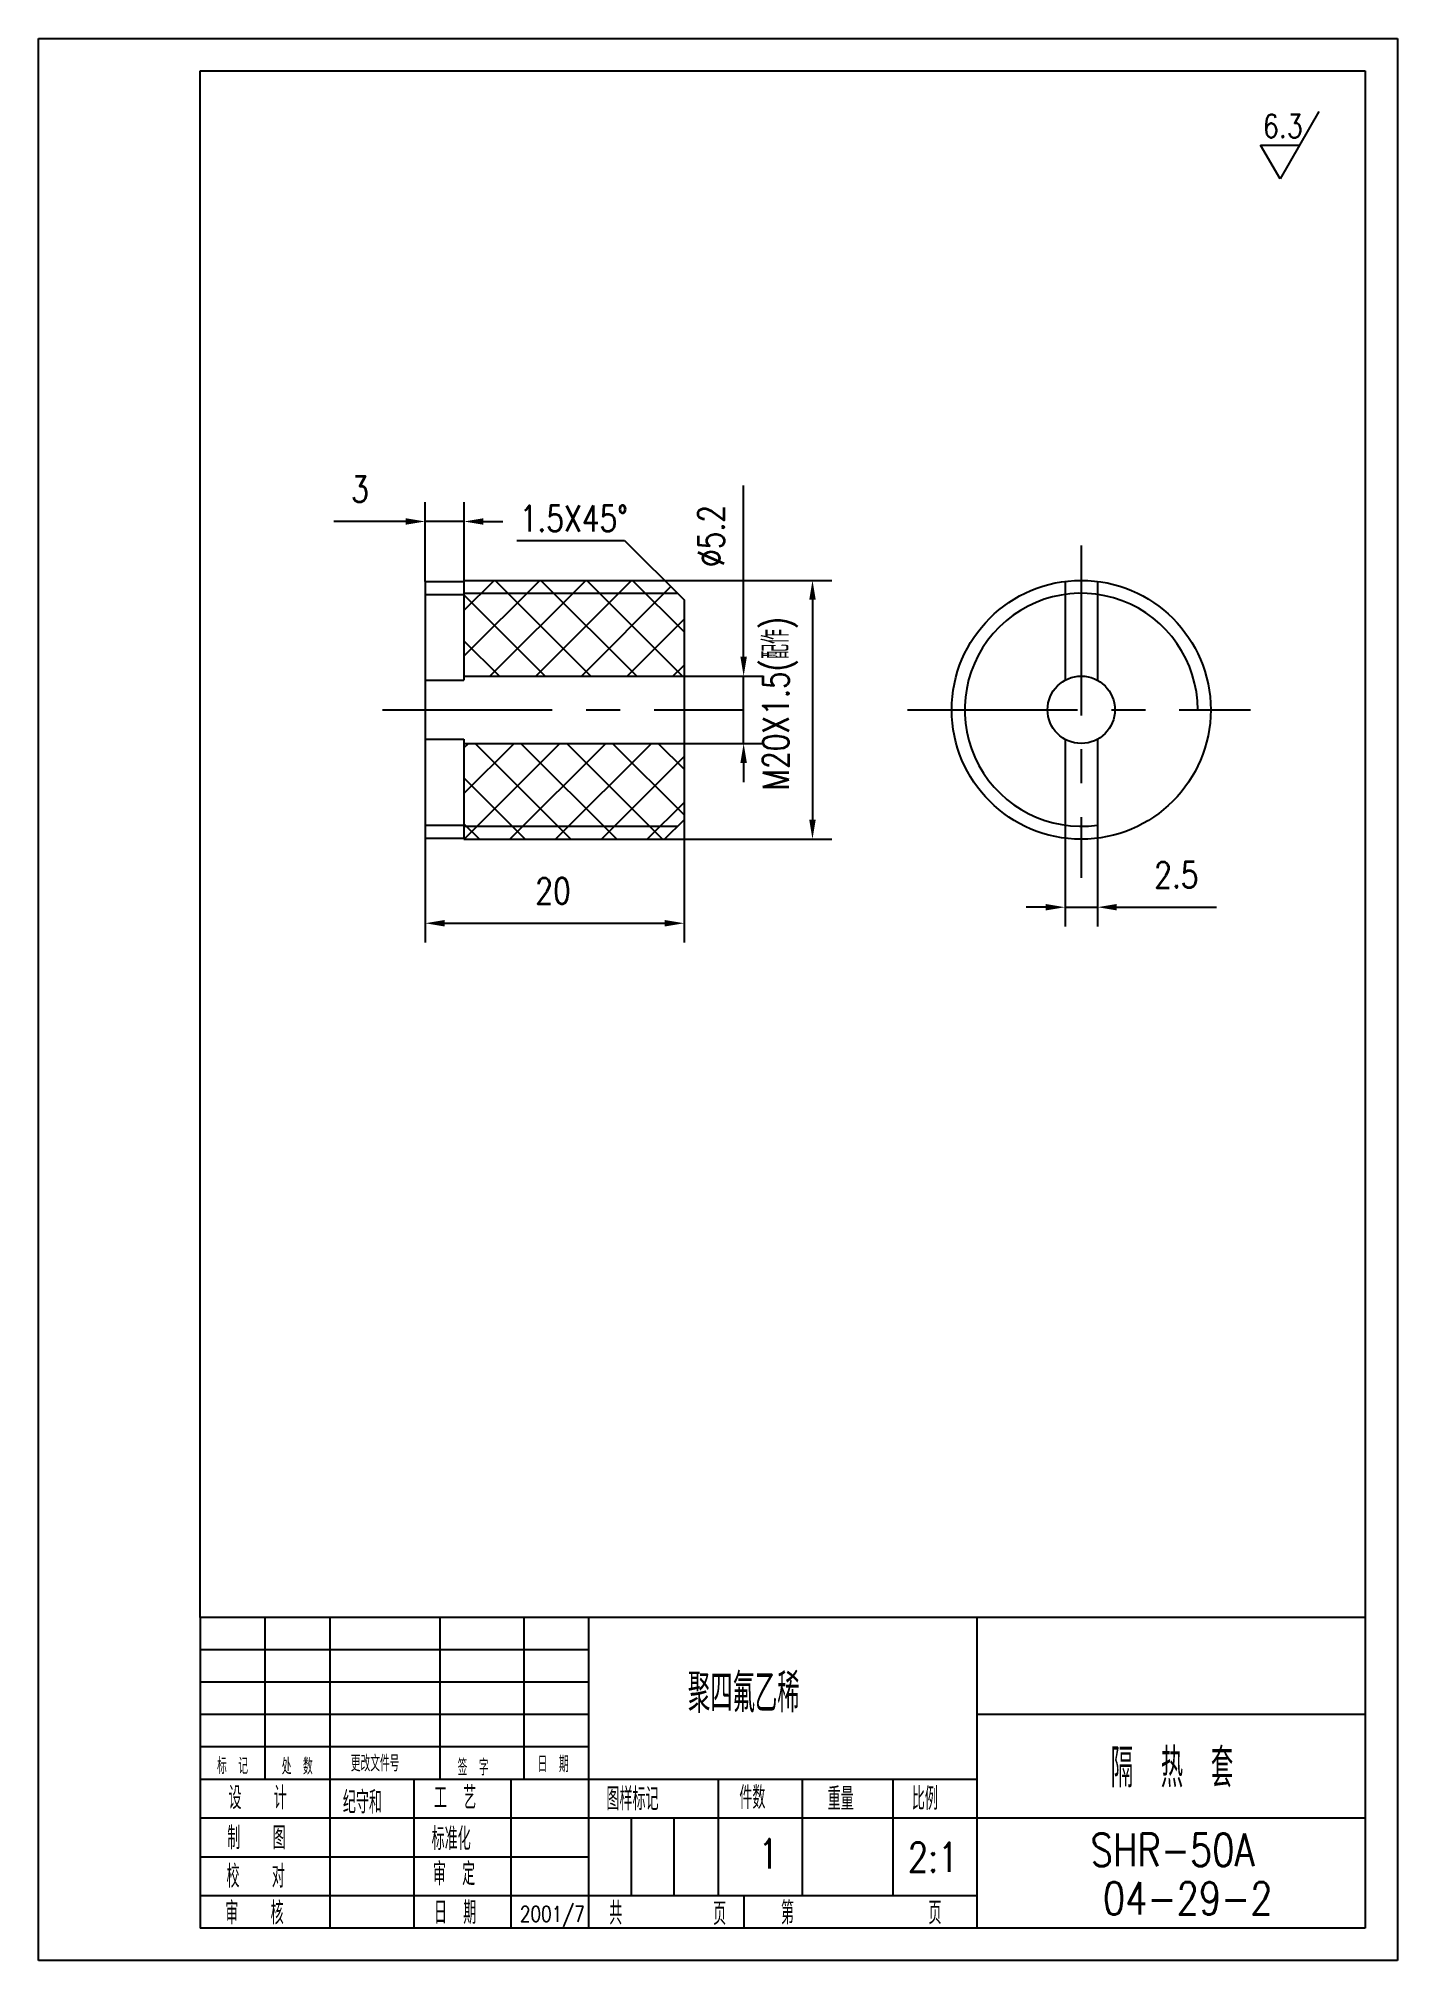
# Model space of a CAD drawing. Extents: x 396 to 501, y 212 to 360.
import ezdxf

# ---------------------------------------------------------------- set-up
doc = ezdxf.new("R2010")
doc.units = 0
doc.header["$LTSCALE"] = 10.5
doc.header["$MEASUREMENT"] = 0
doc.linetypes.add('CENTER', pattern=[2, 1.25, -0.25, 0.25, -0.25])
doc.layers.get('0').update_dxf_attribs({"color": 2, "linetype": 'CONTINUOUS'})
doc.layers.get('DEFPOINTS').update_dxf_attribs({"linetype": 'CONTINUOUS'})
doc.layers.add('PART', color=3, linetype='CONTINUOUS')
doc.layers.add('SMPEN_THICK', color=7, linetype='CONTINUOUS')
doc.styles.add('HZDX', font='TXT.shx', dxfattribs={"width": 0.8, "height": 2, "bigfont": 'gbcbig.shx'})
doc.styles.get("Standard").update_dxf_attribs({"font": 'txt', "height": 3.75, "bigfont": 'hzfs'})
doc.dimstyles.get("Standard").update_dxf_attribs({"dimtxt": 0.18, "dimasz": 0.18, "dimexe": 0.18, "dimexo": 0.0625, "dimgap": 0.09, "dimtad": 0, "dimtih": 1, "dimtoh": 1, "dimdec": 4, "dimzin": 0, "dimdsep": 46, "dimtxsty": 'Standard', "dimcen": 0.09, "dimadec": 0, "dimazin": 0, "dimtfac": 1, "dimtdec": 4, "dimtofl": 0, "dimtmove": 0, "dimatfit": 3, "dimfxl": 1, "dimtolj": 1, "dimtzin": 0, "dimarcsym": 0})

# ---------------------------------------------------------------- blocks, each defined once
blk = doc.blocks.new('*D5')
at = {"color": 2, "linetype": 'ByBlock', "transparency": 16777216}
for p, q in [((450.57, 312.26), (450.57, 325.49)), ((445.97, 310.76), (452.07, 310.76)), ((450.57, 305.56), (450.57, 310.76)), ((445.97, 305.56), (452.07, 305.56)), ((450.57, 304.06), (450.57, 302.56))]:
    blk.add_line(p, q, dxfattribs=at)
for points in [[(450.32, 312.26), (450.82, 312.26), (450.57, 310.76)], [(450.32, 304.06), (450.82, 304.06), (450.57, 305.56)]]:
    blk.add_solid(points, dxfattribs=at)
at = {"layer": 'DEFPOINTS', "color": 0, "linetype": 'ByBlock', "transparency": 16777216}
for p in [(445.97, 310.76), (445.97, 305.56), (450.57, 305.56)]:
    blk.add_point(p, dxfattribs=at)
at = {"color": 2, "linetype": 'ByBlock', "transparency": 16777216, "insert": (448.07, 321.59), "char_height": 2, "attachment_point": 5, "rotation": 90, "style": 'HZDX'}
blk.add_mtext('\\A1;∅5.2', dxfattribs=at)
blk = doc.blocks.new('*D6')
at = {"color": 2, "linetype": 'ByBlock', "transparency": 16777216}
for p, q in [((425.97, 318.08), (425.97, 324.21)), ((428.97, 318.08), (428.97, 324.21)), ((424.47, 322.71), (418.9, 322.71)), ((428.97, 322.71), (425.97, 322.71)), ((430.47, 322.71), (431.97, 322.71))]:
    blk.add_line(p, q, dxfattribs=at)
for points in [[(424.47, 322.96), (424.47, 322.46), (425.97, 322.71)], [(430.47, 322.96), (430.47, 322.46), (428.97, 322.71)]]:
    blk.add_solid(points, dxfattribs=at)
at = {"layer": 'DEFPOINTS', "color": 0, "linetype": 'ByBlock', "transparency": 16777216}
for p in [(428.97, 322.71), (425.97, 318.08), (428.97, 318.08)]:
    blk.add_point(p, dxfattribs=at)
at = {"color": 2, "linetype": 'ByBlock', "transparency": 16777216, "insert": (420.93, 325.21), "char_height": 2, "attachment_point": 5, "style": 'HZDX'}
blk.add_mtext('\\A1;3', dxfattribs=at)
blk = doc.blocks.new('*D7')
at = {"color": 2, "linetype": 'ByBlock', "transparency": 16777216}
for p, q in [((475.4, 298.24), (475.4, 291.41)), ((477.9, 298.24), (477.9, 291.41)), ((473.9, 292.91), (472.4, 292.91)), ((475.4, 292.91), (477.9, 292.91)), ((479.4, 292.91), (487.1, 292.91))]:
    blk.add_line(p, q, dxfattribs=at)
for points in [[(473.9, 293.16), (473.9, 292.66), (475.4, 292.91)], [(479.4, 293.16), (479.4, 292.66), (477.9, 292.91)]]:
    blk.add_solid(points, dxfattribs=at)
at = {"layer": 'DEFPOINTS', "color": 0, "linetype": 'ByBlock', "transparency": 16777216}
for p in [(475.4, 298.24), (477.9, 298.24), (477.9, 292.91)]:
    blk.add_point(p, dxfattribs=at)
at = {"color": 2, "linetype": 'ByBlock', "transparency": 16777216, "insert": (484, 295.41), "char_height": 2, "attachment_point": 5, "style": 'HZDX'}
blk.add_mtext('\\A1;2.5', dxfattribs=at)
blk = doc.blocks.new('*D8')
at = {"color": 2, "linetype": 'ByBlock', "transparency": 16777216}
for p, q in [((444.47, 318.16), (457.39, 318.16)), ((455.89, 316.66), (455.89, 299.66)), ((444.47, 298.16), (457.39, 298.16))]:
    blk.add_line(p, q, dxfattribs=at)
for points in [[(455.64, 316.66), (456.14, 316.66), (455.89, 318.16)], [(455.64, 299.66), (456.14, 299.66), (455.89, 298.16)]]:
    blk.add_solid(points, dxfattribs=at)
at = {"layer": 'DEFPOINTS', "color": 0, "linetype": 'ByBlock', "transparency": 16777216}
for p in [(444.47, 318.16), (444.47, 298.16), (455.89, 298.16)]:
    blk.add_point(p, dxfattribs=at)
at = {"color": 2, "linetype": 'ByBlock', "transparency": 16777216, "insert": (453.39, 308.65), "char_height": 2, "attachment_point": 5, "rotation": 90, "style": 'HZDX'}
blk.add_mtext('\\A1;M20X1.5(配作)', dxfattribs=at)
blk = doc.blocks.new('*D9')
at = {"color": 2, "linetype": 'ByBlock', "transparency": 16777216}
for p, q in [((445.97, 299.66), (445.97, 290.17)), ((425.97, 298.24), (425.97, 290.17)), ((427.47, 291.67), (444.47, 291.67))]:
    blk.add_line(p, q, dxfattribs=at)
for points in [[(427.47, 291.92), (427.47, 291.42), (425.97, 291.67)], [(444.47, 291.92), (444.47, 291.42), (445.97, 291.67)]]:
    blk.add_solid(points, dxfattribs=at)
at = {"layer": 'DEFPOINTS', "color": 0, "linetype": 'ByBlock', "transparency": 16777216}
for p in [(445.97, 299.66), (425.97, 298.24), (445.97, 291.67)]:
    blk.add_point(p, dxfattribs=at)
at = {"color": 2, "linetype": 'ByBlock', "transparency": 16777216, "insert": (435.85, 294.17), "char_height": 2, "attachment_point": 5, "style": 'HZDX'}
blk.add_mtext('\\A1;20', dxfattribs=at)

msp = doc.modelspace()

# ---------------------------------------------------------------- hatches: boundary and pattern name
at = {"layer": 'SMPEN_THICK'}
h = msp.add_hatch(dxfattribs=at)
h.set_pattern_fill('ANSI37', color=256, scale=20, style=0)
h.paths.add_polyline_path([(445.96618, 310.7622), (445.96618, 316.6622), (445.46618, 317.1622), (428.96618, 317.1622), (428.96618, 310.7622)])
h.paths.add_polyline_path([(445.46618, 317.1622), (444.46618, 318.1622), (428.96618, 318.1622), (428.96618, 317.1622)])
h.paths.add_polyline_path([(445.46618, 299.1622), (445.96618, 299.6622), (445.96618, 305.5622), (428.96618, 305.5622), (428.96618, 299.1622)])
h.paths.add_polyline_path([(444.46618, 298.1622), (445.46618, 299.1622), (428.96618, 299.1622), (428.96618, 298.1622)])

# ---------------------------------------------------------------- linework, layer by layer
at = {"layer": 'PART', "linetype": 'Continuous'}
for p, q in [((396.09076, 360.02897), (501.09076, 360.02897)), ((501.09076, 360.02897), (501.09076, 211.52897)), ((413.59076, 238.02897), (413.59076, 225.52897)), ((418.59076, 238.02897), (418.59076, 214.02897)), ((427.09076, 238.02897), (427.09076, 225.52897)), ((433.59076, 238.02897), (433.59076, 225.52897)), ((438.59076, 238.02897), (438.59076, 214.02897)), ((468.59076, 238.02897), (468.59076, 214.02897)), ((498.59076, 230.52897), (468.59076, 230.52897)), ((425.09076, 225.52897), (425.09076, 214.02897)), ((432.59076, 225.52897), (432.59076, 214.02897)), ((448.59076, 225.52897), (448.59076, 216.52897)), ((455.09076, 225.52897), (455.09076, 216.52897)), ((462.09076, 225.52897), (462.09076, 216.52897)), ((441.89076, 222.52897), (441.89076, 216.52897)), ((445.19076, 222.52897), (445.19076, 216.52897)), ((498.59076, 222.52897), (468.59076, 222.52897)), ((450.59076, 216.52897), (450.59076, 214.02897)), ((501.09076, 211.52897), (396.09076, 211.52897))]:
    msp.add_line(p, q, dxfattribs=at)
at = {"layer": 'PART', "color": 5, "linetype": 'Continuous'}
for p, q in [((408.59076, 357.52897), (498.59076, 357.52897)), ((408.59076, 250.02897), (408.59076, 357.52897)), ((498.59076, 357.52897), (498.59076, 214.02897)), ((408.59076, 238.02897), (408.59076, 214.02897)), ((498.59076, 238.02897), (408.59076, 238.02897)), ((498.59076, 214.02897), (408.59076, 214.02897))]:
    msp.add_line(p, q, dxfattribs=at)
at = {"layer": 'SMPEN_THICK', "color": 3}
msp.add_line((396.09076, 211.52897), (396.09076, 360.02897), dxfattribs=at)
at = {"layer": 'SMPEN_THICK', "color": 2}
for p, q in [((495.00887, 354.37995), (492.00887, 349.1838)), ((492.00887, 349.1838), (490.50887, 351.78187)), ((490.50887, 351.78187), (493.50887, 351.78187))]:
    msp.add_line(p, q, dxfattribs=at)
at = {"layer": 'SMPEN_THICK'}
for p, q in [((433.03916, 321.24947), (441.37892, 321.24947)), ((425.96618, 317.07497), (428.96618, 317.07497)), ((428.96618, 317.1622), (445.46618, 317.1622)), ((425.96618, 299.24943), (428.96618, 299.24943)), ((428.96618, 299.1622), (445.46618, 299.1622)), ((438.59076, 235.52897), (408.59076, 235.52897)), ((438.59076, 233.02897), (408.59076, 233.02897)), ((438.59076, 230.52897), (408.59076, 230.52897)), ((438.59076, 228.02897), (408.59076, 228.02897)), ((468.59076, 225.52897), (408.59076, 225.52897)), ((468.59076, 222.52897), (408.59076, 222.52897)), ((438.59076, 219.52897), (408.59076, 219.52897)), ((468.59076, 216.52897), (408.59076, 216.52897))]:
    msp.add_line(p, q, dxfattribs=at)
at = {"layer": 'SMPEN_THICK', "color": 4}
for p, q in [((441.37892, 321.24947), (445.96618, 316.6622)), ((425.96618, 318.08377), (425.96618, 298.24063)), ((425.96618, 318.08377), (428.96618, 318.08377)), ((428.96618, 318.1622), (428.96618, 310.442)), ((428.96618, 318.1622), (444.46618, 318.1622)), ((475.40332, 318.08377), (475.40332, 310.442)), ((477.90332, 318.08377), (477.90332, 310.442)), ((445.96618, 316.6622), (445.96618, 299.6622)), ((425.96618, 310.442), (428.96618, 310.442)), ((428.96618, 310.7622), (445.96618, 310.7622)), ((425.96618, 305.8824), (428.96618, 305.8824)), ((428.96618, 305.8824), (428.96618, 298.1622)), ((428.96618, 305.5622), (445.96618, 305.5622)), ((475.40332, 305.8824), (475.40332, 298.24063)), ((477.90332, 305.8824), (477.90332, 298.24063)), ((444.46618, 298.1622), (445.96618, 299.6622)), ((425.96618, 298.24063), (428.96618, 298.24063)), ((428.96618, 298.1622), (444.46618, 298.1622))]:
    msp.add_line(p, q, dxfattribs=at)
at = {"layer": 'SMPEN_THICK', "color": 3, "linetype": 'CENTER'}
for p, q in [((476.65332, 320.85678), (476.65332, 295.16776)), ((422.66486, 308.1622), (450.47598, 308.1622)), ((463.23099, 308.1622), (489.74159, 308.1622))]:
    msp.add_line(p, q, dxfattribs=at)
at = {"layer": 'SMPEN_THICK', "color": 5}
msp.add_line((408.59076, 238.02897), (408.59076, 250.02897), dxfattribs=at)
at = {"layer": 'SMPEN_THICK', "color": 4}
for radius in [10, 2.6]:
    msp.add_circle((476.65332, 308.1622), radius, dxfattribs=at)
at = {"layer": 'SMPEN_THICK'}
msp.add_arc((476.65332, 308.1622), 9, 0, 277.9835561, dxfattribs=at)

# ---------------------------------------------------------------- texts
at = {"layer": 'SMPEN_THICK', "style": 'HZDX', "width": 0.8}
for s, height, p in [('标 记', 1.25, (409.89018, 225.94079)), ('处 数', 1.25, (414.88832, 225.90076)), ('更改文件号', 1.25, (420.22584, 226.13937)), ('签 字', 1.25, (428.47623, 225.83211)), ('日 期', 1.25, (434.65846, 226.07791)), ('隔 热 套', 3, (478.93198, 224.90932)), ('设  计', 1.75, (410.7711, 223.21992)), ('纪守和', 1.75, (419.6101, 222.88024)), ('工 艺', 1.75, (426.64748, 223.22554)), ('图样标记', 1.75, (439.96979, 223.13933)), ('件数', 1.75, (450.24114, 223.24221)), ('重量', 1.75, (457.06382, 223.15074)), ('比例', 1.75, (463.56627, 223.16215)), ('制  图', 1.75, (410.67959, 220.12736)), ('标准化', 1.75, (426.46444, 220.05871)), ('SHR-50A', 2.515025, (477.3761, 218.81839)), ('1', 2.275, (451.7103, 218.63513)), ('2:1', 2.275, (463.26285, 218.37354)), ('校  对', 1.75, (410.6167, 217.1663)), ('审 定', 1.75, (426.56738, 217.34346)), ('04-29-2', 2.515025, (478.32539, 215.08311)), ('审  核', 1.75, (410.52518, 214.31955)), ('日 期', 1.75, (426.65133, 214.3587)), ('2001/7', 1.2, (433.28058, 214.52854)), ('共', 1.75, (440.18708, 214.31323)), ('页', 1.75, (448.2167, 214.27319)), ('第', 1.75, (453.45513, 214.33605)), ('页', 1.75, (464.85348, 214.33605))]:
    msp.add_text(s, height=height, dxfattribs=at).set_placement(p)
at = {"layer": 'SMPEN_THICK', "color": 2, "insert": (490.68411, 354.16175), "char_height": 1.8, "width": 1.9477, "attachment_point": 1, "style": 'HZDX'}
msp.add_mtext('6.3', dxfattribs=at)
at = {"layer": 'SMPEN_THICK', "attachment_point": 1, "style": 'HZDX'}
for s, insert, char_height, width in [('1.5X45%%d', (433.26425, 323.94831), 2, 12.9427), ('聚四氟乙稀', (446.26044, 233.70028), 3, 18.5916)]:
    msp.add_mtext(s, dxfattribs=dict(at, insert=insert, char_height=char_height, width=width))

# ---------------------------------------------------------------- dimensions: what is measured, and where the dimension line sits
at = {"layer": 'SMPEN_THICK'}
for base, p1, p2, picture, middle in [((428.96618, 322.71134), (425.96618, 318.08377), (428.96618, 318.08377), '*D6', (420.93285, 322.71134)), ((445.96618, 291.67461), (425.96618, 298.24063), (445.96618, 299.6622), '*D9', (435.85278, 291.67461)), ((477.90332, 292.91158), (475.40332, 298.24063), (477.90332, 298.24063), '*D7', (484.00332, 292.91158))]:
    dim = msp.add_linear_dim(base=base, p1=p1, p2=p2, dimstyle='Standard', override={"dimtxt": 5, "dimasz": 1.5, "dimexe": 1.5, "dimexo": 0, "dimgap": 1.5, "dimtad": 1, "dimtih": 0, "dimtoh": 0, "dimzin": 8, "dimtxsty": 'HZDX', "dimclrd": 2, "dimclre": 2, "dimclrt": 2, "dimtm": 0.115, "dimtfac": 0.66667, "dimtofl": 1, "dimatfit": 1, "dimtvp": 5, "dimtzin": 8}, dxfattribs=at)
    dim.commit()
    dim.dimension.update_dxf_attribs({"geometry": picture, "text_midpoint": middle, "dimtype": 160})
for base, p1, p2, text, picture, middle in [((450.5737, 305.5622), (445.96618, 310.7622), (445.96618, 305.5622), '%%c<>', '*D5', (450.5737, 321.58682)), ((455.88579, 298.1622), (444.46618, 318.1622), (444.46618, 298.1622), 'M<>X1.5(配作)', '*D8', (455.88579, 308.65485))]:
    dim = msp.add_linear_dim(base=base, p1=p1, p2=p2, angle=90, text=text, dimstyle='Standard', override={"dimtxt": 5, "dimasz": 1.5, "dimexe": 1.5, "dimexo": 0, "dimgap": 1.5, "dimtad": 1, "dimtih": 0, "dimtoh": 0, "dimzin": 8, "dimtxsty": 'HZDX', "dimclrd": 2, "dimclre": 2, "dimclrt": 2, "dimtm": 0.115, "dimtfac": 0.66667, "dimtofl": 1, "dimatfit": 1, "dimtvp": 5, "dimtzin": 8}, dxfattribs=at)
    dim.commit()
    dim.dimension.update_dxf_attribs({"geometry": picture, "text_midpoint": middle, "dimtype": 160})

doc.saveas('drawing.dxf')
